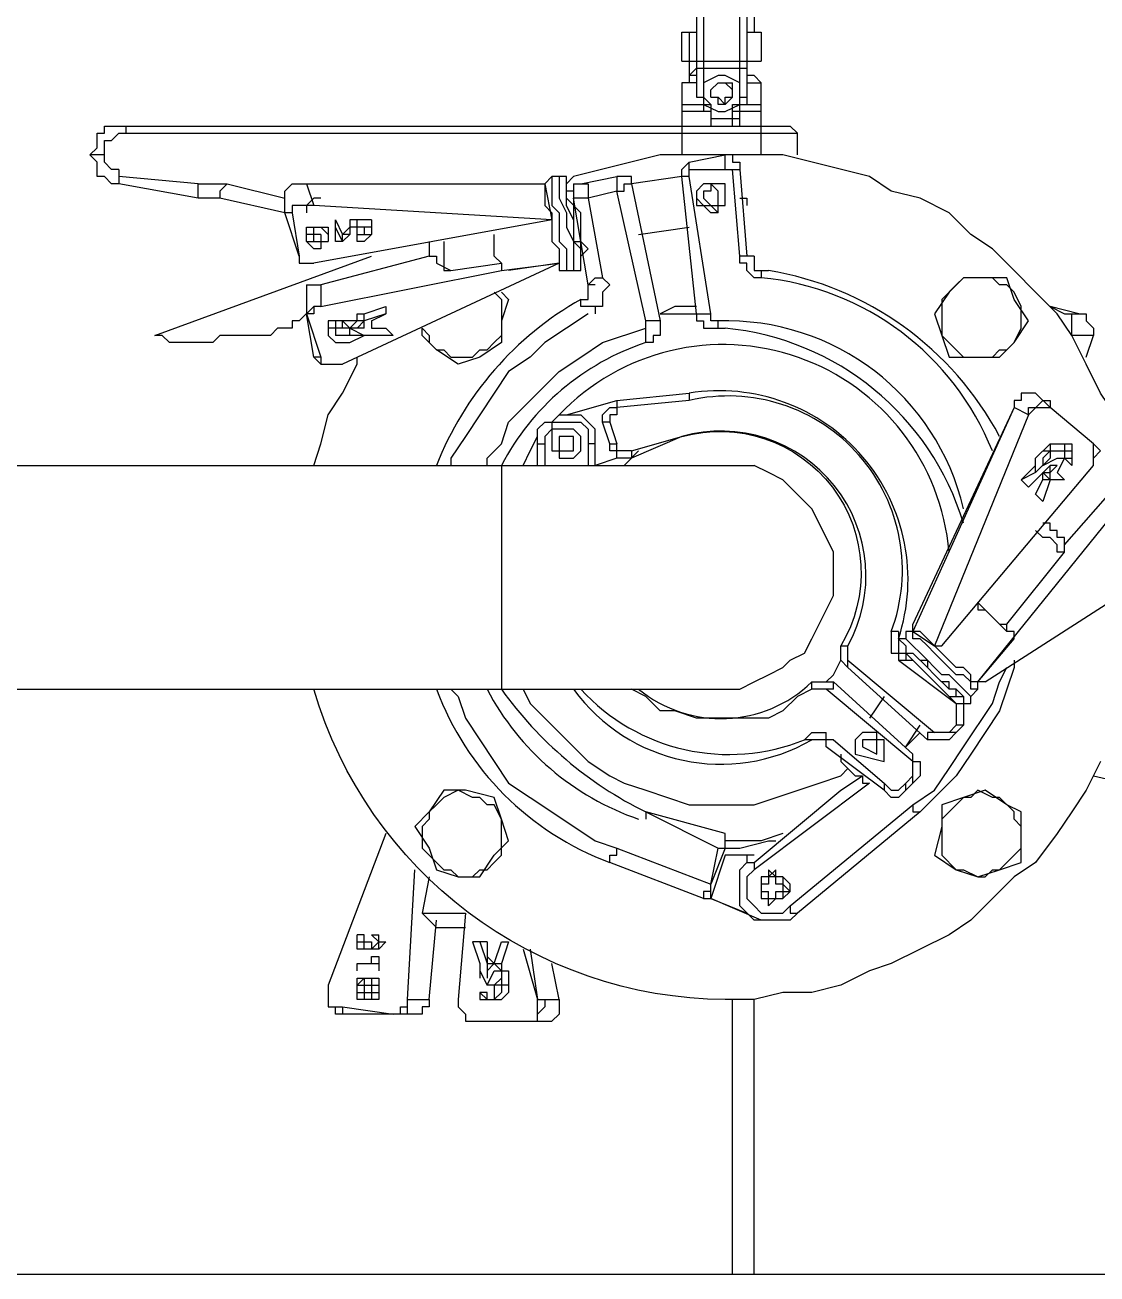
# Model space of a CAD drawing. Header units: millimetres. Extents: x -62354 to 129108, y -71259 to 35407.
# Drawn here: x 14100.1 to 14283.5, y -4990.8 to -4777.2 of the extents above; entities that cross this region are included whole.
import ezdxf

# ---------------------------------------------------------------- set-up
doc = ezdxf.new("R2010")
doc.units = ezdxf.units.MM
doc.header["$MEASUREMENT"] = 0
doc.layers.add('1st FL Layout xrf$0$CR-Machine', color=7, linetype='Continuous', transparency=0.5)

# ---------------------------------------------------------------- blocks, each defined once
blk = doc.blocks.new('1st FL Layout xrf$0$M6')
for p, q in [((-9201.449220633229, 1893.041744483631), (-9201.449220633229, 1893.003464286193)), ((-9201.4566297037, 1893.019517272216), (-9201.4566297037, 1893.002229441114)), ((-9201.459099393858, 1893.01581273698), (-9201.459099393858, 1893.007168821429)), ((-9201.460334238936, 1893.003464286193), (-9201.455394858622, 1893.003464286193)), ((-9201.455394858622, 1893.003464286193), (-9201.455394858622, 1892.999759750957)), ((-9201.44675094307, 1893.002229441114), (-9201.451690323385, 1893.002229441114)), ((-9201.450455478307, 1893.000994596036), (-9201.455394858622, 1893.000994596036)), ((-9201.55912184523, 1892.999759750957), (-9201.441811562756, 1892.999759750957)), ((-9201.527015873184, 1892.989880990328), (-9201.483796295432, 1892.989880990328)), ((-9201.478856915117, 1892.989880990328), (-9201.478856915117, 1892.975062849384)), ((-9201.45786454878, 1892.988646145249), (-9201.45786454878, 1892.986176455092)), ((-9201.45786454878, 1892.986176455092), (-9201.452925168465, 1892.986176455092)), ((-9201.515902267476, 1892.980002229698), (-9201.515902267476, 1892.983706764934)), ((-9201.51343257732, 1892.983706764934), (-9201.51343257732, 1892.981237074777)), ((-9201.477622070039, 1892.975062849384), (-9201.477622070039, 1892.984941610013)), ((-9201.522076492869, 1892.981237074777), (-9201.524546183027, 1892.981237074777)), ((-9201.52084164779, 1892.982471919856), (-9201.52084164779, 1892.980002229698)), ((-9201.51343257732, 1892.982471919856), (-9201.517137112554, 1892.982471919856)), ((-9201.524546183027, 1892.980002229698), (-9201.52084164779, 1892.980002229698)), ((-9201.519606802713, 1892.966418933833), (-9201.519606802713, 1892.963949243676)), ((-9201.464038774173, 1892.967653778912), (-9201.455394858622, 1892.967653778912)), ((-9201.514667422398, 1892.965184088754), (-9201.52084164779, 1892.965184088754)), ((-9201.509728042083, 1892.963949243676), (-9201.519606802713, 1892.963949243676)), ((-9201.4566297037, 1892.965184088754), (-9201.452925168465, 1892.965184088754)), ((-9201.483796295432, 1892.946661412574), (-9201.483796295432, 1892.94172203226)), ((-9201.397357139926, 1892.945426567496), (-9201.397357139926, 1892.942956877338)), ((-9202.033302355436, 1892.94172203226), (-9201.44798578815, 1892.94172203226)), ((-9201.431932802127, 1892.907146370057), (-9201.431932802127, 1892.910850905293)), ((-9201.422054041497, 1892.910850905293), (-9201.422054041497, 1892.908381215136)), ((-9201.408470745633, 1892.9046766799), (-9201.41094043579, 1892.9046766799)), ((-9201.426993421812, 1892.892328229113), (-9201.426993421812, 1892.896032764349)), ((-9201.443046407836, 1892.871335862776), (-9201.443046407836, 1892.86763132754)), ((-9201.44675094307, 1892.86763132754), (-9201.443046407836, 1892.86763132754)), ((-9201.493675056061, 1892.860222257068), (-9201.493675056061, 1892.854048031675)), ((-9201.515902267476, 1892.854048031675), (-9201.51219773224, 1892.854048031675)), ((-9201.514667422398, 1892.854048031675), (-9201.514667422398, 1892.850343496439)), ((-9201.51343257732, 1892.854048031675), (-9201.51343257732, 1892.850343496439)), ((-9201.489970520824, 1892.852813186596), (-9201.493675056061, 1892.852813186596)), ((-9201.49490990114, 1892.850343496439), (-9201.491205365903, 1892.850343496439))]:
    blk.add_line(p, q)
for points in [[(-9201.44798578815, 1893.21832732988), (-9201.447985788149, 1893.01581273698)], [(-9201.450455478307, 1892.999759750957), (-9201.450455478307, 1893.044214173789)], [(-9201.45786454878, 1893.040509638553), (-9201.45786454878, 1893.004699131272), (-9201.4566297037, 1893.004699131272)], [(-9201.460334238936, 1893.01581273698), (-9201.45786454878, 1893.01581273698)], [(-9201.460334238936, 1893.010873356665), (-9201.460334238936, 1893.01581273698)], [(-9201.449220633229, 1893.01581273698), (-9201.44675094307, 1893.01581273698)], [(-9201.44675094307, 1893.01581273698), (-9201.44675094307, 1893.010873356665)], [(-9201.460334238936, 1893.010873356665), (-9201.44675094307, 1893.010873356665)], [(-9201.45786454878, 1893.008403666508), (-9201.459099393858, 1893.008403666508), (-9201.45786454878, 1893.009638511586)], [(-9201.45786454878, 1893.009638511586), (-9201.449220633229, 1893.009638511586)], [(-9201.460334238936, 1893.007168821429), (-9201.460334238936, 1892.994820370642)], [(-9201.45786454878, 1893.007168821429), (-9201.460334238936, 1893.007168821429)], [(-9201.450455478307, 1893.007168821429), (-9201.452925168465, 1893.008403666508), (-9201.454160013544, 1893.008403666508), (-9201.4566297037, 1893.007168821429)], [(-9201.455394858622, 1893.004699131272), (-9201.454160013544, 1893.004699131272), (-9201.452925168465, 1893.003464286193), (-9201.452925168465, 1893.004699131272), (-9201.451690323385, 1893.004699131272), (-9201.451690323385, 1893.007168821429)], [(-9201.455394858622, 1893.004699131272), (-9201.455394858622, 1893.00593397635), (-9201.454160013544, 1893.007168821429), (-9201.451690323385, 1893.007168821429)], [(-9201.451690323385, 1893.00593397635), (-9201.452925168465, 1893.007168821429)], [(-9201.44798578815, 1893.008403666508), (-9201.449220633229, 1893.008403666508)], [(-9201.449220633229, 1893.007168821429), (-9201.44675094307, 1893.007168821429)], [(-9201.44675094307, 1892.994820370642), (-9201.44675094307, 1893.007168821429), (-9201.44798578815, 1893.008403666508)], [(-9201.4566297037, 1893.004699131272), (-9201.455394858622, 1893.003464286193)], [(-9201.451690323385, 1893.004699131272), (-9201.452925168465, 1893.003464286193), (-9201.454160013544, 1893.003464286193), (-9201.454160013544, 1893.004699131272)], [(-9201.450455478307, 1893.004699131272), (-9201.449220633229, 1893.004699131272)], [(-9201.455394858622, 1893.002229441114), (-9201.460334238936, 1893.002229441114)], [(-9201.4566297037, 1893.003464286193), (-9201.454160013544, 1893.002229441114), (-9201.452925168465, 1893.002229441114), (-9201.450455478307, 1893.003464286193)], [(-9201.451690323385, 1893.003464286193), (-9201.44675094307, 1893.003464286193)], [(-9201.451690323385, 1892.999759750957), (-9201.451690323385, 1893.003464286193)], [(-9201.556652155072, 1892.992350680485), (-9201.556652155072, 1892.989880990328), (-9201.557887000152, 1892.989880990328), (-9201.55912184523, 1892.991115835406), (-9201.560356690308, 1892.991115835406), (-9201.560356690308, 1892.993585525564), (-9201.561591535386, 1892.994820370642), (-9201.560356690308, 1892.996055215721), (-9201.560356690308, 1892.998524905878), (-9201.55912184523, 1892.998524905878), (-9201.55912184523, 1892.999759750957)], [(-9201.55912184523, 1892.9972900608), (-9201.557887000152, 1892.9972900608), (-9201.556652155072, 1892.998524905878), (-9201.440576717678, 1892.998524905878)], [(-9201.555417309994, 1892.998524905878), (-9201.555417309994, 1892.999759750957)], [(-9201.440576717678, 1892.994820370642), (-9201.440576717678, 1892.998524905878), (-9201.441811562756, 1892.999759750957)], [(-9201.556652155072, 1892.992350680485), (-9201.557887000152, 1892.992350680485), (-9201.55912184523, 1892.993585525564), (-9201.55912184523, 1892.9972900608)], [(-9201.55912184523, 1892.994820370642), (-9201.561591535386, 1892.994820370642)], [(-9201.394887449767, 1892.928138736394), (-9201.386243534216, 1892.938017497024), (-9201.385008689138, 1892.939252342102), (-9201.382538998982, 1892.939252342102), (-9201.38377384406, 1892.940487187181), (-9201.386243534216, 1892.95036594781), (-9201.388713224374, 1892.954070483047), (-9201.39118291453, 1892.959009863361), (-9201.39365260469, 1892.963949243676), (-9201.396122294846, 1892.967653778912), (-9201.407235900555, 1892.97876738462), (-9201.41094043579, 1892.981237074777), (-9201.414644971026, 1892.984941610013), (-9201.41958435134, 1892.98741130017), (-9201.424523731655, 1892.988646145249), (-9201.428228266892, 1892.991115835406), (-9201.443046407836, 1892.994820370642), (-9201.464038774173, 1892.994820370642), (-9201.478856915117, 1892.991115835406), (-9201.480091760195, 1892.989880990328)], [(-9201.459099393858, 1892.993585525564), (-9201.452925168465, 1892.994820370642)], [(-9201.452925168465, 1892.992350680485), (-9201.452925168465, 1892.994820370642)], [(-9201.451690323385, 1892.994820370642), (-9201.451690323385, 1892.993585525564), (-9201.450455478307, 1892.993585525564), (-9201.450455478307, 1892.992350680485)], [(-9201.459099393858, 1892.991115835406), (-9201.460334238936, 1892.991115835406), (-9201.460334238936, 1892.992350680485), (-9201.459099393858, 1892.993585525564)], [(-9201.454160013544, 1892.965184088754), (-9201.454160013544, 1892.966418933833), (-9201.455394858622, 1892.966418933833), (-9201.455394858622, 1892.967653778912), (-9201.459099393858, 1892.991115835406), (-9201.459099393858, 1892.993585525564)], [(-9201.459099393858, 1892.992350680485), (-9201.450455478307, 1892.992350680485)], [(-9201.44798578815, 1892.977532539541), (-9201.450455478307, 1892.977532539541), (-9201.451690323385, 1892.992350680485)], [(-9201.450455478307, 1892.992350680485), (-9201.449220633229, 1892.977532539541)], [(-9201.543068859208, 1892.989880990328), (-9201.556652155072, 1892.991115835406)], [(-9201.543068859208, 1892.98741130017), (-9201.556652155072, 1892.989880990328)], [(-9201.538129478893, 1892.989880990328), (-9201.528250718264, 1892.98741130017)], [(-9201.528250718264, 1892.988646145249), (-9201.527015873184, 1892.989880990328)], [(-9201.524546183027, 1892.989880990328), (-9201.523311337949, 1892.986176455092)], [(-9201.483796295432, 1892.989880990328), (-9201.482561450353, 1892.983706764934), (-9201.523311337949, 1892.976297694462)], [(-9201.478856915117, 1892.983706764934), (-9201.480091760195, 1892.986176455092), (-9201.480091760195, 1892.991115835406), (-9201.482561450353, 1892.991115835406), (-9201.483796295432, 1892.989880990328)], [(-9201.483796295432, 1892.989880990328), (-9201.483796295432, 1892.986176455092), (-9201.482561450353, 1892.984941610013), (-9201.482561450353, 1892.980002229698), (-9201.481326605273, 1892.97876738462)], [(-9201.482561450353, 1892.991115835406), (-9201.482561450353, 1892.986176455092), (-9201.481326605273, 1892.984941610013), (-9201.481326605273, 1892.980002229698), (-9201.480091760195, 1892.97876738462), (-9201.480091760195, 1892.975062849384)], [(-9201.481326605273, 1892.991115835406), (-9201.481326605273, 1892.98741130017), (-9201.480091760195, 1892.984941610013), (-9201.480091760195, 1892.982471919856), (-9201.478856915117, 1892.980002229698)], [(-9201.478856915117, 1892.989880990328), (-9201.476387224959, 1892.989880990328)], [(-9201.476387224959, 1892.989880990328), (-9201.476387224959, 1892.98741130017), (-9201.478856915117, 1892.98741130017)], [(-9201.477622070039, 1892.989880990328), (-9201.471447844644, 1892.991115835406)], [(-9201.45786454878, 1892.967653778912), (-9201.460334238936, 1892.991115835406), (-9201.468978154488, 1892.989880990328), (-9201.468978154488, 1892.991115835406), (-9201.471447844644, 1892.991115835406), (-9201.471447844644, 1892.988646145249), (-9201.470212999566, 1892.988646145249), (-9201.470212999566, 1892.989880990328), (-9201.468978154488, 1892.989880990328), (-9201.464038774173, 1892.966418933833), (-9201.46650846433, 1892.966418933833), (-9201.471447844644, 1892.988646145249), (-9201.476387224959, 1892.98741130017), (-9201.473917534802, 1892.973828004305)], [(-9201.45786454878, 1892.988646145249), (-9201.4566297037, 1892.989880990328)], [(-9201.454160013544, 1892.988646145249), (-9201.455394858622, 1892.989880990328), (-9201.455394858622, 1892.988646145249), (-9201.4566297037, 1892.988646145249), (-9201.4566297037, 1892.98741130017)], [(-9201.452925168465, 1892.986176455092), (-9201.452925168465, 1892.989880990328), (-9201.4566297037, 1892.989880990328)], [(-9201.528250718264, 1892.984941610013), (-9201.539364323971, 1892.98741130017)], [(-9201.525781028105, 1892.977532539541), (-9201.528250718264, 1892.984941610013), (-9201.528250718264, 1892.988646145249)], [(-9201.522076492869, 1892.98741130017), (-9201.523311337949, 1892.98741130017), (-9201.524546183027, 1892.986176455092), (-9201.524546183027, 1892.984941610013)], [(-9201.478856915117, 1892.988646145249), (-9201.480091760195, 1892.988646145249)], [(-9201.477622070039, 1892.984941610013), (-9201.480091760195, 1892.98741130017)], [(-9201.476387224959, 1892.972593159226), (-9201.478856915117, 1892.98741130017)], [(-9201.454160013544, 1892.984941610013), (-9201.455394858622, 1892.984941610013), (-9201.4566297037, 1892.986176455092), (-9201.45786454878, 1892.98741130017)], [(-9201.4566297037, 1892.98741130017), (-9201.454160013544, 1892.984941610013), (-9201.454160013544, 1892.988646145249)], [(-9201.450455478307, 1892.98741130017), (-9201.449220633229, 1892.98741130017), (-9201.449220633229, 1892.986176455092)], [(-9201.523311337949, 1892.986176455092), (-9201.527015873184, 1892.986176455092), (-9201.527015873184, 1892.984941610013), (-9201.528250718264, 1892.984941610013)], [(-9201.482561450353, 1892.983706764934), (-9201.523311337949, 1892.986176455092)], [(-9201.527015873184, 1892.984941610013), (-9201.525781028105, 1892.977532539541), (-9201.525781028105, 1892.976297694462), (-9201.523311337949, 1892.976297694462)], [(-9201.517137112554, 1892.983706764934), (-9201.517137112554, 1892.981237074777), (-9201.518371957634, 1892.980002229698), (-9201.519606802713, 1892.980002229698), (-9201.519606802713, 1892.983706764934), (-9201.518371957634, 1892.981237074777), (-9201.517137112554, 1892.982471919856)], [(-9201.51343257732, 1892.983706764934), (-9201.517137112554, 1892.983706764934)], [(-9201.524546183027, 1892.980002229698), (-9201.524546183027, 1892.982471919856)], [(-9201.524546183027, 1892.982471919856), (-9201.52084164779, 1892.982471919856)], [(-9201.522076492869, 1892.981237074777), (-9201.522076492869, 1892.97876738462), (-9201.523311337949, 1892.97876738462), (-9201.524546183027, 1892.980002229698)], [(-9201.523311337949, 1892.980002229698), (-9201.523311337949, 1892.982471919856)], [(-9201.52084164779, 1892.981237074777), (-9201.522076492869, 1892.982471919856)], [(-9201.518371957634, 1892.980002229698), (-9201.519606802713, 1892.982471919856)], [(-9201.518371957634, 1892.980002229698), (-9201.518371957634, 1892.981237074777)], [(-9201.517137112554, 1892.981237074777), (-9201.518371957634, 1892.981237074777)], [(-9201.515902267476, 1892.981237074777), (-9201.51343257732, 1892.981237074777)], [(-9201.51343257732, 1892.981237074777), (-9201.514667422398, 1892.980002229698), (-9201.515902267476, 1892.980002229698)], [(-9201.514667422398, 1892.982471919856), (-9201.514667422398, 1892.981237074777)], [(-9201.492440210983, 1892.977532539541), (-9201.492440210983, 1892.981237074777)], [(-9201.46774330941, 1892.981237074777), (-9201.459099393858, 1892.982471919856)], [(-9201.50355381669, 1892.980002229698), (-9201.50355381669, 1892.977532539541), (-9201.50231897161, 1892.977532539541), (-9201.50231897161, 1892.976297694462), (-9201.499849281454, 1892.975062849384), (-9201.491205365903, 1892.976297694462)], [(-9201.501084126532, 1892.980002229698), (-9201.501084126532, 1892.975062849384), (-9201.499849281454, 1892.975062849384)], [(-9201.481326605273, 1892.97876738462), (-9201.481326605273, 1892.975062849384), (-9201.477622070039, 1892.975062849384)], [(-9201.477622070039, 1892.97876738462), (-9201.478856915117, 1892.980002229698)], [(-9201.478856915117, 1892.980002229698), (-9201.477622070039, 1892.980002229698)], [(-9201.477622070039, 1892.977532539541), (-9201.476387224959, 1892.97876738462), (-9201.477622070039, 1892.980002229698)], [(-9201.523311337949, 1892.96888862399), (-9201.525781028105, 1892.966418933833), (-9201.527015873184, 1892.966418933833), (-9201.527015873184, 1892.965184088754), (-9201.529485563342, 1892.965184088754), (-9201.53072040842, 1892.963949243676), (-9201.539364323971, 1892.963949243676), (-9201.54059916905, 1892.962714398597), (-9201.548008239522, 1892.962714398597), (-9201.5492430846, 1892.963949243676), (-9201.550477929679, 1892.963949243676), (-9201.51343257732, 1892.977532539541)], [(-9201.50355381669, 1892.977532539541), (-9201.522076492869, 1892.972593159226), (-9201.522076492869, 1892.96888862399), (-9201.491205365903, 1892.975062849384)], [(-9201.492440210983, 1892.977532539541), (-9201.491205365903, 1892.976297694462), (-9201.491205365903, 1892.975062849384), (-9201.481326605273, 1892.976297694462), (-9201.518371957634, 1892.959009863361)], [(-9201.44675094307, 1892.975062849384), (-9201.44675094307, 1892.973828004305), (-9201.44798578815, 1892.973828004305), (-9201.449220633229, 1892.975062849384), (-9201.449220633229, 1892.976297694462), (-9201.450455478307, 1892.976297694462), (-9201.450455478307, 1892.977532539541)], [(-9201.44798578815, 1892.977532539541), (-9201.44798578815, 1892.975062849384), (-9201.445516097992, 1892.975062849384)], [(-9201.481326605273, 1892.976297694462), (-9201.489970520824, 1892.975062849384)], [(-9201.524546183027, 1892.972593159226), (-9201.524546183027, 1892.967653778912)], [(-9201.524546183027, 1892.972593159226), (-9201.522076492869, 1892.972593159226)], [(-9201.473917534802, 1892.96888862399), (-9201.477622070039, 1892.96888862399), (-9201.477622070039, 1892.970123469069), (-9201.476387224959, 1892.970123469069), (-9201.476387224959, 1892.972593159226)], [(-9201.47515237988, 1892.972593159226), (-9201.476387224959, 1892.972593159226), (-9201.47515237988, 1892.973828004305), (-9201.473917534802, 1892.973828004305), (-9201.472682689724, 1892.972593159226), (-9201.473917534802, 1892.971358314148), (-9201.473917534802, 1892.96888862399)], [(-9201.412175280868, 1892.973828004305), (-9201.413410125948, 1892.972593159226), (-9201.415879816104, 1892.970123469069), (-9201.415879816104, 1892.963949243676), (-9201.413410125948, 1892.961479553518), (-9201.412175280868, 1892.96024470844)], [(-9201.403531365318, 1892.962714398597), (-9201.40229652024, 1892.965184088754), (-9201.40229652024, 1892.96888862399), (-9201.403531365318, 1892.971358314148), (-9201.404766210397, 1892.972593159226), (-9201.406001055475, 1892.972593159226), (-9201.407235900555, 1892.973828004305)], [(-9201.491205365903, 1892.970123469069), (-9201.492440210983, 1892.971358314148)], [(-9201.491205365903, 1892.971358314148), (-9201.489970520824, 1892.970123469069), (-9201.491205365903, 1892.966418933833)], [(-9201.522076492869, 1892.96888862399), (-9201.523311337949, 1892.96888862399), (-9201.523311337949, 1892.967653778912), (-9201.524546183027, 1892.967653778912), (-9201.522076492869, 1892.96024470844), (-9201.522076492869, 1892.959009863361), (-9201.518371957634, 1892.959009863361)], [(-9201.515902267476, 1892.966418933833), (-9201.515902267476, 1892.967653778912), (-9201.514667422398, 1892.967653778912), (-9201.510962887161, 1892.96888862399), (-9201.510962887161, 1892.967653778912)], [(-9201.491205365903, 1892.970123469069), (-9201.491205365903, 1892.962714398597), (-9201.49490990114, 1892.96024470844), (-9201.498614436376, 1892.959009863361), (-9201.50231897161, 1892.961479553518), (-9201.504788661769, 1892.963949243676), (-9201.504788661769, 1892.965184088754), (-9201.50355381669, 1892.963949243676), (-9201.50355381669, 1892.962714398597), (-9201.50231897161, 1892.961479553518), (-9201.501084126532, 1892.961479553518), (-9201.499849281454, 1892.96024470844), (-9201.496144746217, 1892.96024470844), (-9201.49490990114, 1892.961479553518), (-9201.493675056061, 1892.961479553518), (-9201.492440210983, 1892.962714398597), (-9201.491205365903, 1892.963949243676)], [(-9201.47515237988, 1892.96888862399), (-9201.47515237988, 1892.967653778912)], [(-9201.45786454878, 1892.96888862399), (-9201.461569084015, 1892.96888862399), (-9201.464038774173, 1892.967653778912)], [(-9201.39241775961, 1892.967653778912), (-9201.397357139926, 1892.96888862399), (-9201.394887449767, 1892.967653778912), (-9201.39118291453, 1892.967653778912)], [(-9201.522076492869, 1892.96024470844), (-9201.523311337949, 1892.96024470844), (-9201.524546183027, 1892.967653778912)], [(-9201.514667422398, 1892.966418933833), (-9201.52084164779, 1892.966418933833), (-9201.52084164779, 1892.963949243676)], [(-9201.517137112554, 1892.965184088754), (-9201.518371957634, 1892.966418933833)], [(-9201.518371957634, 1892.965184088754), (-9201.518371957634, 1892.966418933833)], [(-9201.515902267476, 1892.966418933833), (-9201.517137112554, 1892.965184088754), (-9201.514667422398, 1892.963949243676)], [(-9201.514667422398, 1892.966418933833), (-9201.515902267476, 1892.965184088754)], [(-9201.51343257732, 1892.966418933833), (-9201.510962887161, 1892.967653778912), (-9201.514667422398, 1892.966418933833)], [(-9201.514667422398, 1892.965184088754), (-9201.514667422398, 1892.967653778912)], [(-9201.51343257732, 1892.966418933833), (-9201.51343257732, 1892.965184088754), (-9201.510962887161, 1892.965184088754), (-9201.509728042083, 1892.963949243676)], [(-9201.476387224959, 1892.967653778912), (-9201.483796295432, 1892.962714398597), (-9201.486265985588, 1892.96024470844), (-9201.489970520824, 1892.957775018282), (-9201.492440210983, 1892.954070483047), (-9201.497379591296, 1892.946661412574), (-9201.499849281454, 1892.942956877338), (-9201.499849281454, 1892.94172203226)], [(-9201.464038774173, 1892.966418933833), (-9201.464038774173, 1892.963949243676), (-9201.465273619251, 1892.963949243676), (-9201.465273619251, 1892.962714398597), (-9201.46650846433, 1892.962714398597), (-9201.46650846433, 1892.966418933833)], [(-9201.45786454878, 1892.967653778912), (-9201.45786454878, 1892.966418933833), (-9201.4566297037, 1892.966418933833), (-9201.4566297037, 1892.965184088754)], [(-9201.39118291453, 1892.96024470844), (-9201.389948069453, 1892.963949243676), (-9201.39365260469, 1892.963949243676), (-9201.39365260469, 1892.967653778912)], [(-9201.39118291453, 1892.967653778912), (-9201.39118291453, 1892.966418933833), (-9201.389948069453, 1892.965184088754)], [(-9201.52084164779, 1892.963949243676), (-9201.519606802713, 1892.962714398597), (-9201.517137112554, 1892.962714398597), (-9201.514667422398, 1892.963949243676)], [(-9201.517137112554, 1892.963949243676), (-9201.517137112554, 1892.965184088754)], [(-9201.493675056061, 1892.94172203226), (-9201.493675056061, 1892.942956877338), (-9201.491205365903, 1892.945426567496), (-9201.489970520824, 1892.949131102732), (-9201.486265985588, 1892.952835637968), (-9201.483796295432, 1892.955305328125), (-9201.481326605273, 1892.957775018282), (-9201.477622070039, 1892.96024470844), (-9201.473917534802, 1892.962714398597), (-9201.46650846433, 1892.965184088754)], [(-9201.389948069453, 1892.965184088754), (-9201.389948069453, 1892.963949243676)], [(-9201.522076492869, 1892.959009863361), (-9201.523311337949, 1892.96024470844)], [(-9201.523311337949, 1892.94172203226), (-9201.522076492869, 1892.945426567496), (-9201.52084164779, 1892.95036594781), (-9201.518371957634, 1892.954070483047), (-9201.515902267476, 1892.959009863361), (-9201.515902267476, 1892.96024470844)], [(-9201.407235900555, 1892.96024470844), (-9201.406001055475, 1892.961479553518), (-9201.404766210397, 1892.961479553518)], [(-9201.480091760195, 1892.95036594781), (-9201.471447844644, 1892.952835637968), (-9201.459099393858, 1892.954070483047), (-9201.459099393858, 1892.952835637968), (-9201.471447844644, 1892.951600792889)], [(-9201.398591985004, 1892.952835637968), (-9201.397357139926, 1892.952835637968), (-9201.397357139926, 1892.951600792889), (-9201.399826830082, 1892.954070483047), (-9201.40229652024, 1892.954070483047), (-9201.40229652024, 1892.952835637968), (-9201.403531365318, 1892.952835637968), (-9201.403531365318, 1892.951600792889), (-9201.420819196419, 1892.914555440529)], [(-9201.472682689724, 1892.949131102732), (-9201.473917534802, 1892.949131102732), (-9201.473917534802, 1892.95036594781), (-9201.472682689724, 1892.951600792889), (-9201.471447844644, 1892.951600792889)], [(-9201.471447844644, 1892.952835637968), (-9201.471447844644, 1892.95036594781), (-9201.472682689724, 1892.95036594781), (-9201.472682689724, 1892.949131102732), (-9201.471447844644, 1892.945426567496)], [(-9201.40106167516, 1892.95036594781), (-9201.403531365318, 1892.951600792889), (-9201.420819196419, 1892.91332059545)], [(-9201.398591985004, 1892.952835637968), (-9201.40106167516, 1892.95036594781), (-9201.417114661182, 1892.910850905293), (-9201.415879816104, 1892.910850905293)], [(-9201.415879816104, 1892.910850905293), (-9201.389948069453, 1892.94172203226), (-9201.389948069453, 1892.945426567496), (-9201.397357139926, 1892.951600792889)], [(-9201.40106167516, 1892.95036594781), (-9201.40106167516, 1892.951600792889), (-9201.397357139926, 1892.951600792889)], [(-9201.48503114051, 1892.947896257653), (-9201.483796295432, 1892.949131102732), (-9201.477622070039, 1892.949131102732)], [(-9201.482561450353, 1892.949131102732), (-9201.481326605273, 1892.95036594781), (-9201.477622070039, 1892.95036594781), (-9201.476387224959, 1892.949131102732), (-9201.47515237988, 1892.947896257653)], [(-9201.482561450353, 1892.949131102732), (-9201.482561450353, 1892.944191722417), (-9201.478856915117, 1892.944191722417)], [(-9201.477622070039, 1892.949131102732), (-9201.476387224959, 1892.947896257653), (-9201.476387224959, 1892.94172203226)], [(-9201.472682689724, 1892.945426567496), (-9201.473917534802, 1892.949131102732)], [(-9201.487500830668, 1892.94172203226), (-9201.486265985588, 1892.944191722417), (-9201.48503114051, 1892.946661412574)], [(-9201.48503114051, 1892.94172203226), (-9201.48503114051, 1892.947896257653)], [(-9201.483796295432, 1892.946661412574), (-9201.482561450353, 1892.947896257653)], [(-9201.481326605273, 1892.946661412574), (-9201.481326605273, 1892.942956877338), (-9201.478856915117, 1892.942956877338), (-9201.477622070039, 1892.944191722417), (-9201.477622070039, 1892.946661412574), (-9201.478856915117, 1892.947896257653), (-9201.482561450353, 1892.947896257653)], [(-9201.478856915117, 1892.944191722417), (-9201.478856915117, 1892.946661412574), (-9201.481326605273, 1892.946661412574)], [(-9201.471447844644, 1892.942956877338), (-9201.47515237988, 1892.94172203226), (-9201.47515237988, 1892.947896257653)], [(-9201.468978154488, 1892.944191722417), (-9201.460334238936, 1892.946661412574), (-9201.468978154488, 1892.942956877338)], [(-9201.48503114051, 1892.945426567496), (-9201.483796295432, 1892.945426567496)], [(-9201.47515237988, 1892.945426567496), (-9201.476387224959, 1892.945426567496)], [(-9201.468978154488, 1892.944191722417), (-9201.472682689724, 1892.944191722417), (-9201.472682689724, 1892.945426567496), (-9201.471447844644, 1892.945426567496)], [(-9201.468978154488, 1892.944191722417), (-9201.468978154488, 1892.942956877338), (-9201.471447844644, 1892.942956877338), (-9201.471447844644, 1892.945426567496)], [(-9201.399826830082, 1892.942956877338), (-9201.397357139926, 1892.945426567496)], [(-9201.397357139926, 1892.945426567496), (-9201.39365260469, 1892.945426567496)], [(-9201.39365260469, 1892.945426567496), (-9201.39365260469, 1892.94172203226), (-9201.394887449767, 1892.942956877338)], [(-9201.394887449767, 1892.945426567496), (-9201.394887449767, 1892.942956877338)], [(-9201.389948069453, 1892.945426567496), (-9201.388713224374, 1892.944191722417), (-9201.389948069453, 1892.942956877338)], [(-9201.46774330941, 1892.944191722417), (-9201.470212999566, 1892.94172203226)], [(-9201.397357139926, 1892.942956877338), (-9201.399826830082, 1892.940487187181), (-9201.40229652024, 1892.939252342102), (-9201.399826830082, 1892.94172203226)], [(-9201.399826830082, 1892.940487187181), (-9201.399826830082, 1892.942956877338)], [(-9201.397357139926, 1892.944191722417), (-9201.398591985004, 1892.942956877338), (-9201.398591985004, 1892.94172203226)], [(-9201.398591985004, 1892.944191722417), (-9201.39365260469, 1892.944191722417)], [(-9201.398591985004, 1892.94172203226), (-9201.396122294846, 1892.942956877338)], [(-9201.394887449767, 1892.942956877338), (-9201.396122294846, 1892.940487187181), (-9201.394887449767, 1892.939252342102), (-9201.398591985004, 1892.939252342102)], [(-9201.396122294846, 1892.942956877338), (-9201.39365260469, 1892.942956877338)], [(-9202.03083266528, 1892.903441834821), (-9201.450455478307, 1892.903441834821), (-9201.44798578815, 1892.9046766799), (-9201.445516097992, 1892.905911524979), (-9201.443046407836, 1892.907146370057), (-9201.441811562756, 1892.908381215136), (-9201.4393418726, 1892.909616060215), (-9201.438107027521, 1892.912085750372), (-9201.436872182441, 1892.914555440529), (-9201.434402492285, 1892.919494820844), (-9201.434402492285, 1892.926903891316), (-9201.436872182441, 1892.93184327163), (-9201.438107027521, 1892.934312961788), (-9201.441811562756, 1892.938017497024), (-9201.443046407836, 1892.939252342102), (-9201.445516097992, 1892.940487187181), (-9201.44798578815, 1892.94172203226)], [(-9201.491205365903, 1892.94172203226), (-9201.491205365903, 1892.903441834821)], [(-9201.397357139926, 1892.94172203226), (-9201.40106167516, 1892.938017497024), (-9201.40229652024, 1892.939252342102)], [(-9201.397357139926, 1892.939252342102), (-9201.398591985004, 1892.935547806866), (-9201.399826830082, 1892.936782651945), (-9201.398591985004, 1892.939252342102), (-9201.398591985004, 1892.940487187181)], [(-9201.398591985004, 1892.940487187181), (-9201.397357139926, 1892.940487187181), (-9201.396122294846, 1892.94172203226), (-9201.397357139926, 1892.94172203226)], [(-9201.398591985004, 1892.940487187181), (-9201.397357139926, 1892.939252342102), (-9201.397357139926, 1892.94172203226)], [(-9201.409705590711, 1892.9046766799), (-9201.38377384406, 1892.936782651945), (-9201.386243534216, 1892.938017497024)], [(-9201.407235900555, 1892.915790285608), (-9201.406001055475, 1892.914555440529), (-9201.404766210397, 1892.914555440529), (-9201.394887449767, 1892.926903891316), (-9201.394887449767, 1892.929373581473), (-9201.396122294846, 1892.929373581473), (-9201.396122294846, 1892.930608426552), (-9201.397357139926, 1892.930608426552), (-9201.397357139926, 1892.93184327163), (-9201.398591985004, 1892.93184327163)], [(-9201.394887449767, 1892.926903891316), (-9201.396122294846, 1892.926903891316), (-9201.396122294846, 1892.928138736394), (-9201.397357139926, 1892.929373581473), (-9201.398591985004, 1892.929373581473), (-9201.399826830082, 1892.930608426552)], [(-9201.408470745633, 1892.9046766799), (-9201.37389508343, 1892.926903891316), (-9201.371425393272, 1892.926903891316)], [(-9201.407235900555, 1892.915790285608), (-9201.409705590711, 1892.918259975765), (-9201.409705590711, 1892.917025130686), (-9201.408470745633, 1892.917025130686)], [(-9201.423288886577, 1892.91332059545), (-9201.424523731655, 1892.91332059545), (-9201.424523731655, 1892.909616060215), (-9201.420819196419, 1892.909616060215)], [(-9201.423288886577, 1892.91332059545), (-9201.423288886577, 1892.908381215136), (-9201.413410125948, 1892.900972144664), (-9201.413410125948, 1892.897267609428), (-9201.414644971026, 1892.896032764349)], [(-9201.41094043579, 1892.905911524979), (-9201.412175280868, 1892.907146370057), (-9201.413410125948, 1892.907146370057), (-9201.417114661182, 1892.910850905293), (-9201.418349506263, 1892.912085750372), (-9201.41958435134, 1892.91332059545), (-9201.422054041497, 1892.91332059545), (-9201.422054041497, 1892.912085750372), (-9201.423288886577, 1892.912085750372), (-9201.422054041497, 1892.910850905293)], [(-9201.41094043579, 1892.9046766799), (-9201.412175280868, 1892.905911524979), (-9201.413410125948, 1892.905911524979), (-9201.417114661182, 1892.909616060215), (-9201.418349506263, 1892.910850905293), (-9201.41958435134, 1892.912085750372), (-9201.420819196419, 1892.912085750372), (-9201.420819196419, 1892.914555440529)], [(-9201.420819196419, 1892.91332059545), (-9201.417114661182, 1892.910850905293)], [(-9201.409705590711, 1892.9046766799), (-9201.403531365318, 1892.912085750372), (-9201.403531365318, 1892.91332059545), (-9201.404766210397, 1892.91332059545), (-9201.404766210397, 1892.914555440529)], [(-9201.404766210397, 1892.91332059545), (-9201.406001055475, 1892.914555440529)], [(-9201.431932802127, 1892.907146370057), (-9201.433167647207, 1892.908381215136), (-9201.433167647207, 1892.910850905293), (-9201.431932802127, 1892.910850905293)], [(-9201.41094043579, 1892.902206989743), (-9201.412175280868, 1892.903441834821), (-9201.413410125948, 1892.9046766799), (-9201.414644971026, 1892.905911524979), (-9201.415879816104, 1892.905911524979), (-9201.417114661182, 1892.907146370057), (-9201.418349506263, 1892.908381215136), (-9201.422054041497, 1892.912085750372)], [(-9201.435637337363, 1892.9046766799), (-9201.434402492285, 1892.905911524979), (-9201.433167647207, 1892.908381215136)], [(-9201.431932802127, 1892.908381215136), (-9201.417114661182, 1892.896032764349)], [(-9201.423288886577, 1892.908381215136), (-9201.420819196419, 1892.908381215136)], [(-9201.422054041497, 1892.909616060215), (-9201.413410125948, 1892.900972144664), (-9201.41094043579, 1892.900972144664)], [(-9201.417114661182, 1892.905911524979), (-9201.418349506263, 1892.907146370057), (-9201.420819196419, 1892.909616060215)], [(-9201.403531365318, 1892.908381215136), (-9201.403531365318, 1892.907146370057), (-9201.406001055475, 1892.899737299585), (-9201.408470745633, 1892.896032764349), (-9201.41094043579, 1892.892328229113), (-9201.413410125948, 1892.888623693877), (-9201.417114661182, 1892.884919158641), (-9201.41958435134, 1892.882449468484)], [(-9201.41958435134, 1892.908381215136), (-9201.418349506263, 1892.908381215136), (-9201.418349506263, 1892.907146370057)], [(-9201.413410125948, 1892.896032764349), (-9201.418349506263, 1892.896032764349), (-9201.418349506263, 1892.894797919271), (-9201.431932802127, 1892.907146370057)], [(-9201.420819196419, 1892.883684313563), (-9201.417114661182, 1892.88615400372), (-9201.414644971026, 1892.889858538956), (-9201.412175280868, 1892.893563074192), (-9201.407235900555, 1892.900972144664), (-9201.406001055475, 1892.9046766799), (-9201.404766210397, 1892.907146370057)], [(-9201.434402492285, 1892.903441834821), (-9201.438107027521, 1892.903441834821), (-9201.438107027521, 1892.9046766799), (-9201.434402492285, 1892.9046766799)], [(-9201.434402492285, 1892.903441834821), (-9201.434402492285, 1892.9046766799), (-9201.420819196419, 1892.892328229113)], [(-9201.417114661182, 1892.905911524979), (-9201.414644971026, 1892.903441834821)], [(-9201.413410125948, 1892.902206989743), (-9201.413410125948, 1892.903441834821), (-9201.414644971026, 1892.903441834821), (-9201.414644971026, 1892.9046766799), (-9201.415879816104, 1892.9046766799)], [(-9201.409705590711, 1892.903441834821), (-9201.41094043579, 1892.903441834821), (-9201.41094043579, 1892.905911524979)], [(-9201.41094043579, 1892.900972144664), (-9201.41094043579, 1892.902206989743), (-9201.409705590711, 1892.903441834821), (-9201.409705590711, 1892.9046766799)], [(-9201.499849281454, 1892.903441834821), (-9201.498614436376, 1892.902206989743), (-9201.497379591296, 1892.898502454507), (-9201.492440210983, 1892.891093384035), (-9201.489970520824, 1892.887388848799), (-9201.486265985588, 1892.884919158641), (-9201.482561450353, 1892.882449468484), (-9201.47515237988, 1892.877510088169), (-9201.471447844644, 1892.876275243091)], [(-9201.487500830668, 1892.903441834821), (-9201.486265985588, 1892.900972144664), (-9201.483796295432, 1892.898502454507), (-9201.481326605273, 1892.896032764349), (-9201.478856915117, 1892.893563074192), (-9201.476387224959, 1892.891093384035), (-9201.472682689724, 1892.888623693877), (-9201.470212999566, 1892.887388848799), (-9201.46650846433, 1892.88615400372), (-9201.462803929095, 1892.884919158641), (-9201.459099393858, 1892.883684313563), (-9201.44798578815, 1892.883684313563), (-9201.436872182441, 1892.887388848799), (-9201.433167647207, 1892.888623693877), (-9201.431932802127, 1892.889858538956), (-9201.430697957048, 1892.888623693877), (-9201.42946311197, 1892.888623693877), (-9201.42946311197, 1892.887388848799), (-9201.428228266892, 1892.887388848799), (-9201.44798578815, 1892.872570707854)], [(-9201.438107027521, 1892.903441834821), (-9201.440576717678, 1892.902206989743), (-9201.443046407836, 1892.899737299585), (-9201.445516097992, 1892.898502454507), (-9201.45786454878, 1892.898502454507), (-9201.461569084015, 1892.899737299585), (-9201.464038774173, 1892.899737299585), (-9201.46650846433, 1892.902206989743), (-9201.468978154488, 1892.903441834821)], [(-9201.420819196419, 1892.891093384035), (-9201.435637337363, 1892.903441834821)], [(-9201.425758576734, 1892.902206989743), (-9201.428228266892, 1892.898502454507)], [(-9201.414644971026, 1892.902206989743), (-9201.412175280868, 1892.902206989743)], [(-9201.413410125948, 1892.903441834821), (-9201.412175280868, 1892.902206989743)], [(-9201.412175280868, 1892.902206989743), (-9201.412175280868, 1892.897267609428), (-9201.413410125948, 1892.897267609428)], [(-9201.434402492285, 1892.894797919271), (-9201.4393418726, 1892.894797919271), (-9201.438107027521, 1892.896032764349), (-9201.435637337363, 1892.896032764349)], [(-9201.435637337363, 1892.893563074192), (-9201.435637337363, 1892.896032764349)], [(-9201.426993421812, 1892.896032764349), (-9201.42946311197, 1892.896032764349), (-9201.430697957048, 1892.894797919271), (-9201.430697957048, 1892.892328229113), (-9201.425758576734, 1892.891093384035), (-9201.425758576734, 1892.894797919271)], [(-9201.41958435134, 1892.896032764349), (-9201.422054041497, 1892.893563074192), (-9201.41958435134, 1892.897267609428)], [(-9201.413410125948, 1892.896032764349), (-9201.414644971026, 1892.894797919271), (-9201.418349506263, 1892.894797919271)], [(-9201.412175280868, 1892.897267609428), (-9201.413410125948, 1892.896032764349)], [(-9201.425758576734, 1892.887388848799), (-9201.425758576734, 1892.88615400372), (-9201.435637337363, 1892.893563074192)], [(-9201.434402492285, 1892.894797919271), (-9201.425758576734, 1892.887388848799), (-9201.424523731655, 1892.88615400372), (-9201.423288886577, 1892.88615400372), (-9201.422054041497, 1892.887388848799)], [(-9201.425758576734, 1892.894797919271), (-9201.42946311197, 1892.894797919271), (-9201.42946311197, 1892.893563074192), (-9201.426993421812, 1892.892328229113)], [(-9201.433167647207, 1892.892328229113), (-9201.433167647207, 1892.891093384035), (-9201.431932802127, 1892.889858538956)], [(-9201.420819196419, 1892.887388848799), (-9201.420819196419, 1892.892328229113)], [(-9201.420819196419, 1892.891093384035), (-9201.41958435134, 1892.891093384035), (-9201.41958435134, 1892.888623693877)], [(-9201.449220633229, 1892.875040398012), (-9201.449220633229, 1892.873805552933), (-9201.44798578815, 1892.873805552933), (-9201.433167647207, 1892.88615400372), (-9201.42946311197, 1892.888623693877)], [(-9201.41958435134, 1892.888623693877), (-9201.422054041497, 1892.88615400372), (-9201.422054041497, 1892.887388848799), (-9201.420819196419, 1892.888623693877)], [(-9201.389948069453, 1892.888623693877), (-9201.37389508343, 1892.884919158641)], [(-9201.496144746217, 1892.871335862776), (-9201.49490990114, 1892.872570707854), (-9201.493675056061, 1892.872570707854), (-9201.492440210983, 1892.873805552933), (-9201.491205365903, 1892.875040398012), (-9201.491205365903, 1892.881214623405), (-9201.492440210983, 1892.883684313563), (-9201.493675056061, 1892.883684313563), (-9201.49490990114, 1892.884919158641), (-9201.496144746217, 1892.884919158641), (-9201.498614436376, 1892.88615400372), (-9201.501084126532, 1892.884919158641), (-9201.50231897161, 1892.883684313563), (-9201.50355381669, 1892.882449468484), (-9201.50355381669, 1892.881214623405), (-9201.504788661769, 1892.879979778327), (-9201.504788661769, 1892.876275243091), (-9201.50355381669, 1892.875040398012), (-9201.50231897161, 1892.873805552933), (-9201.501084126532, 1892.872570707854), (-9201.499849281454, 1892.872570707854), (-9201.498614436376, 1892.871335862776)], [(-9201.422054041497, 1892.88615400372), (-9201.423288886577, 1892.884919158641), (-9201.424523731655, 1892.884919158641), (-9201.425758576734, 1892.88615400372)], [(-9201.415879816104, 1892.879979778327), (-9201.417114661182, 1892.875040398012), (-9201.413410125948, 1892.872570707854), (-9201.409705590711, 1892.871335862776), (-9201.406001055475, 1892.872570707854), (-9201.40229652024, 1892.873805552933), (-9201.40229652024, 1892.882449468484), (-9201.404766210397, 1892.883684313563), (-9201.408470745633, 1892.88615400372), (-9201.412175280868, 1892.884919158641), (-9201.415879816104, 1892.883684313563)], [(-9201.40229652024, 1892.879979778327), (-9201.403531365318, 1892.881214623405), (-9201.403531365318, 1892.882449468484), (-9201.406001055475, 1892.884919158641), (-9201.407235900555, 1892.884919158641), (-9201.409705590711, 1892.88615400372), (-9201.41094043579, 1892.884919158641), (-9201.412175280868, 1892.884919158641), (-9201.413410125948, 1892.883684313563), (-9201.415879816104, 1892.881214623405)], [(-9201.441811562756, 1892.866396482461), (-9201.420819196419, 1892.883684313563), (-9201.420819196419, 1892.882449468484), (-9201.41958435134, 1892.882449468484), (-9201.440576717678, 1892.865161637383)], [(-9201.415879816104, 1892.883684313563), (-9201.415879816104, 1892.875040398012), (-9201.413410125948, 1892.872570707854), (-9201.412175280868, 1892.872570707854), (-9201.409705590711, 1892.871335862776), (-9201.408470745633, 1892.871335862776), (-9201.407235900555, 1892.872570707854), (-9201.406001055475, 1892.872570707854), (-9201.40229652024, 1892.876275243091)], [(-9201.46650846433, 1892.882449468484), (-9201.454160013544, 1892.876275243091), (-9201.450455478307, 1892.876275243091)], [(-9201.452925168465, 1892.876275243091), (-9201.452925168465, 1892.878744933248), (-9201.46650846433, 1892.882449468484), (-9201.46650846433, 1892.881214623405)], [(-9201.510962887161, 1892.878744933248), (-9201.52084164779, 1892.852813186596), (-9201.52084164779, 1892.84910865136), (-9201.518371957634, 1892.84910865136), (-9201.509728042083, 1892.847873806281)], [(-9201.443046407836, 1892.878744933248), (-9201.44675094307, 1892.877510088169), (-9201.452925168465, 1892.877510088169)], [(-9201.4566297037, 1892.86763132754), (-9201.472682689724, 1892.873805552933), (-9201.472682689724, 1892.875040398012), (-9201.471447844644, 1892.875040398012), (-9201.471447844644, 1892.876275243091), (-9201.455394858622, 1892.870101017697)], [(-9201.455394858622, 1892.868866172619), (-9201.4566297037, 1892.868866172619), (-9201.4566297037, 1892.86763132754), (-9201.455394858622, 1892.86763132754), (-9201.455394858622, 1892.870101017697), (-9201.454160013544, 1892.876275243091)], [(-9201.452925168465, 1892.876275243091), (-9201.455394858622, 1892.870101017697)], [(-9201.450455478307, 1892.876275243091), (-9201.445516097992, 1892.877510088169), (-9201.444281252914, 1892.877510088169)], [(-9201.452925168465, 1892.875040398012), (-9201.455394858622, 1892.86763132754)], [(-9201.44798578815, 1892.875040398012), (-9201.452925168465, 1892.875040398012)], [(-9201.507258351925, 1892.847873806281), (-9201.507258351925, 1892.850343496439), (-9201.506023506847, 1892.872570707854)], [(-9201.44798578815, 1892.873805552933), (-9201.44798578815, 1892.872570707854), (-9201.449220633229, 1892.871335862776), (-9201.449220633229, 1892.86763132754), (-9201.44798578815, 1892.866396482461), (-9201.44675094307, 1892.865161637383), (-9201.443046407836, 1892.865161637383), (-9201.441811562756, 1892.866396482461), (-9201.441811562756, 1892.865161637383), (-9201.440576717678, 1892.865161637383), (-9201.441811562756, 1892.863926792304), (-9201.44798578815, 1892.863926792304), (-9201.450455478307, 1892.866396482461), (-9201.450455478307, 1892.872570707854), (-9201.449220633229, 1892.873805552933)], [(-9201.445516097992, 1892.872570707854), (-9201.445516097992, 1892.870101017697), (-9201.44675094307, 1892.870101017697)], [(-9201.445516097992, 1892.871335862776), (-9201.444281252914, 1892.872570707854)], [(-9201.444281252914, 1892.871335862776), (-9201.445516097992, 1892.872570707854)], [(-9201.443046407836, 1892.870101017697), (-9201.444281252914, 1892.870101017697), (-9201.444281252914, 1892.872570707854)], [(-9201.50355381669, 1892.871335862776), (-9201.504788661769, 1892.865161637383), (-9201.50231897161, 1892.862691947225), (-9201.497379591296, 1892.862691947225)], [(-9201.443046407836, 1892.871335862776), (-9201.44675094307, 1892.871335862776), (-9201.44675094307, 1892.86763132754)], [(-9201.443046407836, 1892.86763132754), (-9201.441811562756, 1892.868866172619), (-9201.441811562756, 1892.870101017697), (-9201.443046407836, 1892.871335862776)], [(-9201.443046407836, 1892.870101017697), (-9201.441811562756, 1892.868866172619)], [(-9201.44675094307, 1892.863926792304), (-9201.455394858622, 1892.86763132754), (-9201.449220633229, 1892.865161637383)], [(-9201.44675094307, 1892.868866172619), (-9201.445516097992, 1892.868866172619)], [(-9201.444281252914, 1892.86763132754), (-9201.445516097992, 1892.866396482461), (-9201.445516097992, 1892.868866172619)], [(-9201.444281252914, 1892.86763132754), (-9201.444281252914, 1892.868866172619), (-9201.441811562756, 1892.868866172619)], [(-9201.507258351925, 1892.850343496439), (-9201.50355381669, 1892.850343496439), (-9201.50231897161, 1892.863926792304)], [(-9201.504788661769, 1892.865161637383), (-9201.497379591296, 1892.865161637383), (-9201.498614436376, 1892.850343496439), (-9201.498614436376, 1892.84910865136), (-9201.497379591296, 1892.847873806281), (-9201.497379591296, 1892.846638961203), (-9201.482561450353, 1892.846638961203)], [(-9201.514667422398, 1892.858987411989), (-9201.514667422398, 1892.861457102147), (-9201.515902267476, 1892.861457102147)], [(-9201.51219773224, 1892.858987411989), (-9201.515902267476, 1892.858987411989), (-9201.515902267476, 1892.861457102147)], [(-9201.51219773224, 1892.860222257068), (-9201.51343257732, 1892.861457102147)], [(-9201.51343257732, 1892.861457102147), (-9201.51219773224, 1892.861457102147)], [(-9201.51219773224, 1892.858987411989), (-9201.51219773224, 1892.861457102147)], [(-9201.515902267476, 1892.860222257068), (-9201.51343257732, 1892.860222257068)], [(-9201.51343257732, 1892.860222257068), (-9201.51343257732, 1892.858987411989)], [(-9201.51343257732, 1892.858987411989), (-9201.51219773224, 1892.860222257068)], [(-9201.51219773224, 1892.860222257068), (-9201.510962887161, 1892.860222257068)], [(-9201.510962887161, 1892.860222257068), (-9201.51219773224, 1892.858987411989)], [(-9201.493675056061, 1892.860222257068), (-9201.496144746217, 1892.860222257068)], [(-9201.496144746217, 1892.860222257068), (-9201.49490990114, 1892.856517721832), (-9201.49490990114, 1892.854048031675)], [(-9201.49490990114, 1892.860222257068), (-9201.493675056061, 1892.856517721832)], [(-9201.492440210983, 1892.856517721832), (-9201.491205365903, 1892.860222257068), (-9201.489970520824, 1892.860222257068), (-9201.491205365903, 1892.856517721832)], [(-9201.51343257732, 1892.857752566911), (-9201.51219773224, 1892.857752566911), (-9201.51219773224, 1892.855282876753)], [(-9201.51343257732, 1892.856517721832), (-9201.51343257732, 1892.857752566911)], [(-9201.492440210983, 1892.856517721832), (-9201.493675056061, 1892.857752566911)], [(-9201.487500830668, 1892.858987411989), (-9201.48503114051, 1892.850343496439)], [(-9201.486265985588, 1892.858987411989), (-9201.48503114051, 1892.850343496439)], [(-9201.515902267476, 1892.856517721832), (-9201.51219773224, 1892.856517721832)], [(-9201.515902267476, 1892.855282876753), (-9201.515902267476, 1892.856517721832)], [(-9201.49490990114, 1892.855282876753), (-9201.493675056061, 1892.852813186596), (-9201.492440210983, 1892.855282876753), (-9201.489970520824, 1892.855282876753)], [(-9201.493675056061, 1892.856517721832), (-9201.491205365903, 1892.856517721832)], [(-9201.493675056061, 1892.855282876753), (-9201.492440210983, 1892.856517721832)], [(-9201.491205365903, 1892.856517721832), (-9201.491205365903, 1892.851578341517), (-9201.492440210983, 1892.850343496439)], [(-9201.492440210983, 1892.856517721832), (-9201.491205365903, 1892.855282876753)], [(-9201.489970520824, 1892.855282876753), (-9201.489970520824, 1892.851578341517), (-9201.491205365903, 1892.850343496439)], [(-9201.48503114051, 1892.846638961203), (-9201.48503114051, 1892.850343496439), (-9201.481326605273, 1892.850343496439), (-9201.482561450353, 1892.856517721832)], [(-9201.51219773224, 1892.850343496439), (-9201.515902267476, 1892.850343496439), (-9201.515902267476, 1892.854048031675)], [(-9201.514667422398, 1892.854048031675), (-9201.515902267476, 1892.852813186596)], [(-9201.515902267476, 1892.852813186596), (-9201.51219773224, 1892.852813186596)], [(-9201.51219773224, 1892.854048031675), (-9201.51219773224, 1892.850343496439)], [(-9201.491205365903, 1892.854048031675), (-9201.492440210983, 1892.852813186596)], [(-9201.492440210983, 1892.852813186596), (-9201.492440210983, 1892.850343496439)], [(-9201.515902267476, 1892.851578341517), (-9201.51219773224, 1892.851578341517)], [(-9201.493675056061, 1892.850343496439), (-9201.493675056061, 1892.851578341517), (-9201.49490990114, 1892.851578341517)], [(-9201.493675056061, 1892.850343496439), (-9201.49490990114, 1892.851578341517), (-9201.49490990114, 1892.850343496439)], [(-9201.504788661769, 1892.847873806281), (-9201.519606802713, 1892.847873806281), (-9201.519606802713, 1892.84910865136)], [(-9201.518371957634, 1892.84910865136), (-9201.518371957634, 1892.847873806281)], [(-9201.508493197005, 1892.847873806281), (-9201.508493197005, 1892.84910865136), (-9201.507258351925, 1892.84910865136)], [(-9201.50355381669, 1892.850343496439), (-9201.50355381669, 1892.84910865136), (-9201.504788661769, 1892.84910865136), (-9201.504788661769, 1892.847873806281)], [(-9201.483796295432, 1892.850343496439), (-9201.483796295432, 1892.84910865136), (-9201.48503114051, 1892.847873806281)], [(-9201.481326605273, 1892.850343496439), (-9201.481326605273, 1892.847873806281), (-9201.482561450353, 1892.846638961203)], [(-9201.451690323385, 1892.803419383449), (-9201.451690323385, 1892.850343496439)], [(-9201.44798578815, 1892.803419383449), (-9201.44798578815, 1892.850343496439)], [(-9202.183953455033, 1892.803419383449), (-9199.714263297707, 1892.803419383449)]]:
    blk.add_lwpolyline(points)
for points in [[(-9201.538129478893, 1892.989880990328), (-9201.539364323971, 1892.988646145249), (-9201.539364323971, 1892.98741130017), (-9201.543068859208, 1892.98741130017), (-9201.543068859208, 1892.989880990328)], [(-9201.40106167516, 1892.966418933833), (-9201.403531365318, 1892.970123469069), (-9201.404766210397, 1892.973828004305), (-9201.412175280868, 1892.973828004305), (-9201.414644971026, 1892.971358314148), (-9201.417114661182, 1892.967653778912), (-9201.414644971026, 1892.96024470844), (-9201.406001055475, 1892.96024470844), (-9201.403531365318, 1892.962714398597)], [(-9201.506023506847, 1892.879979778327), (-9201.50355381669, 1892.876275243091), (-9201.50231897161, 1892.872570707854), (-9201.498614436376, 1892.871335862776), (-9201.49490990114, 1892.871335862776), (-9201.492440210983, 1892.875040398012), (-9201.489970520824, 1892.877510088169), (-9201.491205365903, 1892.881214623405), (-9201.492440210983, 1892.884919158641), (-9201.497379591296, 1892.88615400372), (-9201.501084126532, 1892.88615400372), (-9201.50355381669, 1892.882449468484)]]:
    blk.add_lwpolyline(points, close=True)
for points in [[(-9201.412175280868, 1892.93184327163, 0.3039971607393228), (-9201.452925168465, 1892.965184088754)], [(-9201.431932802127, 1892.910850905293, 0.6655384301819072), (-9201.460334238936, 1892.946661412574, -0.678719610426254), (-9201.433167647207, 1892.910850905293)], [(-9201.388713224374, 1892.891093384035), (-9201.39118291453, 1892.88615400372), (-9201.39365260469, 1892.882449468484), (-9201.396122294846, 1892.878744933248), (-9201.399826830082, 1892.873805552933), (-9201.403531365318, 1892.871335862776), (-9201.407235900555, 1892.86763132754), (-9201.41094043579, 1892.863926792304), (-9201.414644971026, 1892.861457102147), (-9201.424523731655, 1892.856517721832), (-9201.428228266892, 1892.855282876753), (-9201.433167647207, 1892.852813186596), (-9201.438107027521, 1892.851578341517), (-9201.443046407836, 1892.851578341517), (-9201.44798578815, 1892.850343496439), (-9201.452925168465, 1892.850343496439, -0.3301708036335641), (-9201.523311337949, 1892.903441834821)]]:
    blk.add_lwpolyline(points, format="xyb")
for centre, radius, start, end in [((-9201.454552298583, 1892.920801300582), 0.05500880474512183, 28.04134599593169, 80.54527124946459), ((-9201.451337510507, 1892.926551078436), 0.04749888757058454, 21.80140947667519, 84.4587951928335), ((-9201.449884948619, 1892.921065731355), 0.0563560958037059, 119.4837085991801, 158.4981176484087), ((-9201.452716835705, 1892.924801624387), 0.04164232471615119, 13.20321700833889, 91.98606968332889), ((-9201.45300810582, 1892.921807851551), 0.04307673700640176, 108.2644031161247, 152.4646700289692), ((-9201.453269735717, 1892.923617384371), 0.03876433380522176, 4.863473114753794, 136.3674955255671), ((-9201.453939505493, 1892.922207069856), 0.03227849978057074, 341.7259591965631, 99.19849577804764), ((-9201.452422083432, 1892.923793911118), 0.02979946934001072, 339.4233706957593, 102.948479581036), ((-9201.45362189298, 1892.920780645765), 0.02236177020845998, 230.839260297928, 313.9326277787522), ((-9201.455024405099, 1892.921100119446), 0.05048357195694349, 200.4740301398477, 249.5259698814704), ((-9201.452616457194, 1892.925103075576), 0.04642217026221647, 207.8147360994222, 250.9826745727385), ((-9201.43712818691, 1892.942038273073), 0.06643813914919938, 215.5165421266781, 243.7543847483052), ((-9201.453684201679, 1892.921737933923), 0.03111933071562072, 216.0105045405048, 300.0372305338162), ((-9201.452260554393, 1892.926671866285), 0.03439245320681061, 222.4883119255478, 292.0629766521268)]:
    blk.add_arc(centre, radius, start, end)
blk = doc.blocks.new('1st FL Layout xrf')
at = {"layer": '1st FL Layout xrf$0$CR-Machine', "xscale": 1000, "yscale": 1000, "zscale": 1000}
blk.add_blockref('1st FL Layout xrf$0$M6', (9215672.845676558, -1897794.246602501), dxfattribs=at)

msp = doc.modelspace()

# ---------------------------------------------------------------- block references
msp.add_blockref('1st FL Layout xrf', (0, 0))

doc.saveas('drawing.dxf')
